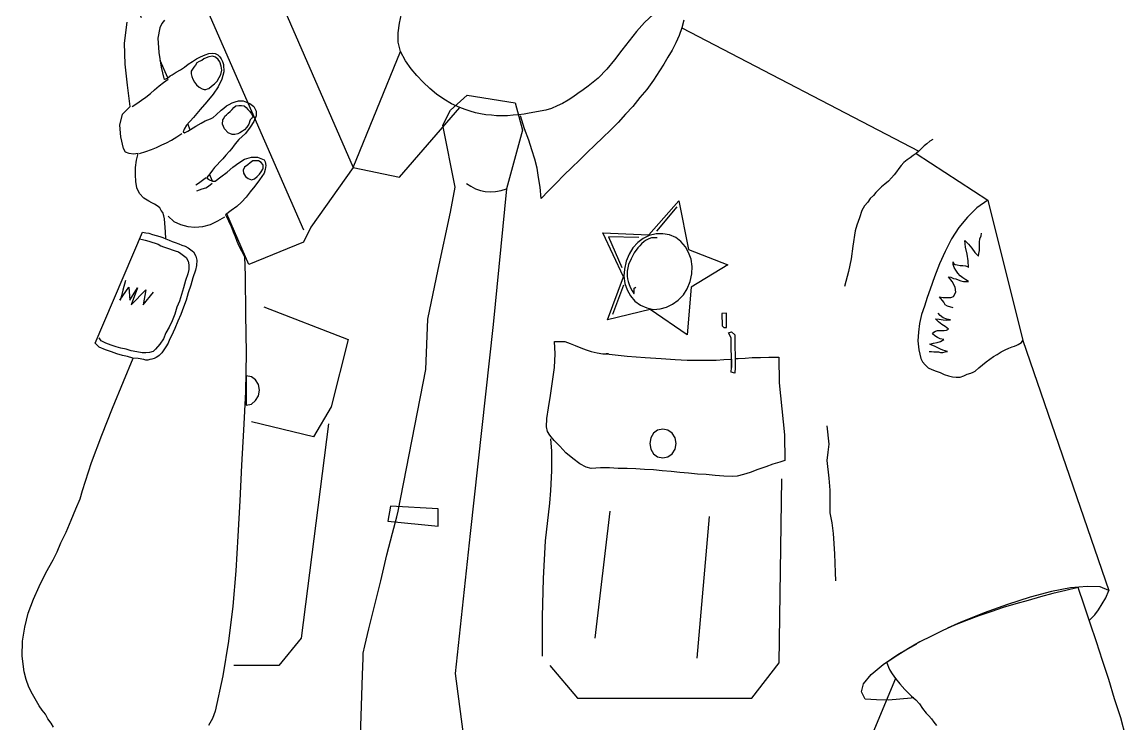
# Model space of a CAD drawing. Extents: x 139.28 to 139.9, y 57.95 to 59.89.
# Drawn here: x 139.3 to 139.895, y 59.194 to 59.573 of the extents above; entities that cross this region are included whole.
import ezdxf

# ---------------------------------------------------------------- set-up
doc = ezdxf.new("R2010")
doc.units = 0
doc.layers.get('0').update_dxf_attribs({"linetype": 'CONTINUOUS'})

msp = doc.modelspace()

# ---------------------------------------------------------------- linework, layer by layer
for p, q in [((139.6555, 59.56971), (139.78331, 59.50329)), ((139.47832, 59.49436), (139.50371, 59.55687)), ((139.50326, 59.48916), (139.5358, 59.52674)), ((139.78192, 59.5019), (139.82043, 59.47678)), ((139.47832, 59.49436), (139.50326, 59.48916)), ((139.82043, 59.47678), (139.8394, 59.40116)), ((139.33907, 59.39976), (139.36474, 59.45948)), ((139.8394, 59.40116), (139.88572, 59.26638)), ((139.77076, 59.21894), (139.72164, 59.10258))]:
    msp.add_line(p, q)
at = {"linetype": 'CONTINUOUS'}
for points in [[(139.36418, 59.57502), (139.34131, 59.62748), (139.3374, 59.63807), (139.36697, 59.66766), (139.39377, 59.67157), (139.40326, 59.66627), (139.47832, 59.49436), (139.45543, 59.46227), (139.45153, 59.45418), (139.42195, 59.44219), (139.41008, 59.46947)], [(139.37311, 59.63975), (139.45153, 59.46088)], [(139.64016, 59.57697), (139.63542, 59.5725), (139.63095, 59.56776), (139.62704, 59.56274), (139.62314, 59.55771), (139.61923, 59.55241), (139.61505, 59.54738), (139.6103, 59.54264), (139.605, 59.53818), (139.60221, 59.53623), (139.59942, 59.53427), (139.59663, 59.53232), (139.59411, 59.53065), (139.59105, 59.52897), (139.58826, 59.52757), (139.5852, 59.52618), (139.58212, 59.52534), (139.57906, 59.52478), (139.57627, 59.52422), (139.57319, 59.52366), (139.5704, 59.52311), (139.56734, 59.52283), (139.56455, 59.52255), (139.56148, 59.52227), (139.55869, 59.52227), (139.55561, 59.52227), (139.55282, 59.52255), (139.54976, 59.52283), (139.54697, 59.52339), (139.54418, 59.52395), (139.54139, 59.52478), (139.53859, 59.52562), (139.5358, 59.52674), (139.53134, 59.52869), (139.52716, 59.5312), (139.52325, 59.534), (139.51962, 59.53706), (139.51599, 59.54041), (139.51264, 59.54403), (139.50957, 59.54767), (139.5065, 59.55185), (139.50371, 59.55687), (139.5026, 59.5619), (139.5026, 59.56692), (139.50315, 59.57223), (139.50427, 59.57724)], [(139.37717, 59.45592), (139.37702, 59.45976), (139.37646, 59.46674), (139.37619, 59.46841), (139.37563, 59.47009), (139.37479, 59.4712), (139.37396, 59.4726), (139.37255, 59.47372), (139.37116, 59.47455), (139.36976, 59.47539), (139.36809, 59.47623), (139.3653, 59.4779), (139.36307, 59.48042), (139.36167, 59.48348), (139.36112, 59.48683), (139.36083, 59.49046), (139.36083, 59.49436), (139.36139, 59.49827), (139.36223, 59.5019), (139.35972, 59.50162), (139.35748, 59.5019), (139.35553, 59.50274), (139.35442, 59.50469), (139.35303, 59.51084), (139.35247, 59.51725), (139.35386, 59.52311), (139.35804, 59.5273), (139.35665, 59.53874), (139.35525, 59.55017), (139.35498, 59.56134), (139.35637, 59.57279)], [(139.37646, 59.57389), (139.37507, 59.57194), (139.37396, 59.56971), (139.37284, 59.56413), (139.3734, 59.55631), (139.37479, 59.5485), (139.37619, 59.54237), (139.37675, 59.54208), (139.37814, 59.54264), (139.37954, 59.54376), (139.38065, 59.54432), (139.38289, 59.54571), (139.38511, 59.54711), (139.38734, 59.5485), (139.3893, 59.55017), (139.39153, 59.55157), (139.39377, 59.55296), (139.396, 59.55408), (139.39851, 59.5552), (139.40046, 59.55576), (139.40214, 59.55604), (139.40381, 59.55576), (139.4052, 59.5552), (139.40632, 59.55408), (139.40716, 59.55296), (139.40772, 59.55157), (139.40828, 59.5499), (139.40855, 59.54599), (139.40744, 59.54208), (139.40549, 59.5379), (139.4027, 59.534), (139.39935, 59.5298), (139.39572, 59.52562), (139.39209, 59.52143), (139.38846, 59.51725), (139.38707, 59.51502), (139.38651, 59.51363), (139.38734, 59.51307), (139.38902, 59.5139), (139.39348, 59.51669), (139.39627, 59.51837), (139.39851, 59.51948), (139.39991, 59.52004), (139.4013, 59.5206), (139.4027, 59.52143), (139.40437, 59.52283), (139.40716, 59.52534), (139.40855, 59.52645), (139.40995, 59.52757), (139.41134, 59.52841), (139.41302, 59.52925), (139.41469, 59.5298), (139.41637, 59.53036), (139.41776, 59.53036), (139.41888, 59.53036), (139.42251, 59.52897), (139.42474, 59.5273), (139.42586, 59.52478), (139.42586, 59.52227), (139.42474, 59.5192), (139.42278, 59.51613), (139.42028, 59.51278), (139.41664, 59.50943), (139.41554, 59.50832), (139.41414, 59.50637), (139.41275, 59.50469), (139.41163, 59.50329), (139.40967, 59.50106), (139.408, 59.49911), (139.40632, 59.49744), (139.40493, 59.49576), (139.40353, 59.49436), (139.40241, 59.49297), (139.40102, 59.49101), (139.39935, 59.48907), (139.39962, 59.48851), (139.40074, 59.48766), (139.40241, 59.48711), (139.40381, 59.48711), (139.40688, 59.48934), (139.41023, 59.49186), (139.41329, 59.49465), (139.41664, 59.49688), (139.41972, 59.49883), (139.42334, 59.49995), (139.42669, 59.49995), (139.43032, 59.49855), (139.43088, 59.49744), (139.43116, 59.49548), (139.43088, 59.49325), (139.43032, 59.4913), (139.42781, 59.48766), (139.4253, 59.48433), (139.42278, 59.48125), (139.42055, 59.47846), (139.41804, 59.47567), (139.41554, 59.47344), (139.41246, 59.4712), (139.4094, 59.46897), (139.41107, 59.46562), (139.41246, 59.46256), (139.41358, 59.45976), (139.41469, 59.45725), (139.41554, 59.45474), (139.41664, 59.45222), (139.41804, 59.44944), (139.41972, 59.44637), (139.41999, 59.43605)], [(139.65662, 59.57389), (139.6555, 59.56971), (139.65411, 59.56553), (139.65215, 59.56162), (139.6502, 59.55771), (139.64797, 59.55381), (139.64574, 59.55017), (139.64351, 59.54655), (139.64016, 59.54153), (139.63653, 59.5365), (139.6329, 59.53204), (139.62899, 59.5273), (139.6251, 59.52311), (139.62119, 59.51864), (139.617, 59.51446), (139.61281, 59.51055), (139.60862, 59.50637), (139.60444, 59.50246), (139.60025, 59.49827), (139.59607, 59.49436), (139.59189, 59.49018), (139.58771, 59.48599), (139.58352, 59.48181), (139.57962, 59.47763), (139.57906, 59.48377), (139.57822, 59.48907), (139.57738, 59.49409), (139.57627, 59.49883), (139.57459, 59.50385), (139.57292, 59.50916), (139.57069, 59.51529), (139.56845, 59.52227)], [(139.37823, 59.54271), (139.37415, 59.5521)], [(139.40046, 59.55408), (139.39906, 59.55352), (139.39767, 59.55296), (139.39656, 59.55213), (139.39516, 59.55157), (139.39404, 59.55073), (139.39321, 59.54961), (139.39237, 59.5485), (139.39153, 59.54738), (139.39098, 59.54628), (139.39098, 59.54488), (139.39125, 59.54347), (139.39181, 59.54208), (139.39265, 59.54041), (139.39377, 59.53902), (139.39516, 59.53762), (139.39683, 59.53679), (139.39795, 59.5365), (139.39879, 59.5365), (139.39962, 59.53679), (139.40046, 59.53706), (139.40186, 59.53818), (139.40353, 59.53958), (139.40493, 59.54097), (139.40605, 59.54293), (139.40688, 59.54459), (139.40744, 59.54682), (139.40716, 59.54906), (139.40632, 59.55129), (139.40549, 59.55269), (139.40409, 59.55381), (139.40241, 59.55436), (139.40046, 59.55408)], [(139.35916, 59.5273), (139.36167, 59.52897), (139.36418, 59.53065), (139.36641, 59.53232), (139.36893, 59.53427), (139.37116, 59.53623), (139.37367, 59.53846), (139.3759, 59.54014), (139.37842, 59.54208)], [(139.42278, 59.52004), (139.42195, 59.51781), (139.42083, 59.51613), (139.41972, 59.51473), (139.4186, 59.5139), (139.4172, 59.51307), (139.41608, 59.51251), (139.41442, 59.51223), (139.41302, 59.51223), (139.41079, 59.51307), (139.40884, 59.51529), (139.40772, 59.51781), (139.408, 59.52004), (139.40855, 59.52087), (139.40911, 59.52199), (139.40995, 59.52283), (139.41079, 59.52366), (139.4119, 59.52451), (139.41302, 59.52562), (139.41386, 59.52674), (139.41498, 59.52757), (139.41664, 59.52786), (139.41804, 59.52786), (139.41943, 59.52757), (139.42055, 59.52674), (139.42139, 59.52562), (139.42251, 59.52451), (139.42334, 59.52339), (139.4239, 59.52227), (139.42418, 59.52171), (139.4239, 59.52116), (139.42334, 59.52087), (139.42278, 59.52004)], [(139.53078, 59.52534), (139.53971, 59.53344), (139.56566, 59.52925), (139.56957, 59.51446), (139.56092, 59.48293), (139.55367, 59.40981), (139.54139, 59.29707), (139.5333, 59.22173), (139.54278, 59.14917)], [(139.48111, 59.15587), (139.4825, 59.19857), (139.48334, 59.2209), (139.48362, 59.22983), (139.48362, 59.23262), (139.48446, 59.23651), (139.48669, 59.24573), (139.48976, 59.25801), (139.49311, 59.27168), (139.49646, 59.28564), (139.49953, 59.29736), (139.50176, 59.30601), (139.5026, 59.30907), (139.51738, 59.38553), (139.5185, 59.4126), (139.52408, 59.4394), (139.53078, 59.47037), (139.5333, 59.48377), (139.5266, 59.51725), (139.53078, 59.52534)], [(139.39039, 59.51475), (139.38902, 59.5179)], [(139.36307, 59.5019), (139.36641, 59.50302), (139.36949, 59.50414), (139.37228, 59.50525), (139.37507, 59.50664), (139.37758, 59.50776), (139.38037, 59.50916), (139.38316, 59.51084), (139.38595, 59.51278)], [(139.79085, 59.50943), (139.78918, 59.5086), (139.7875, 59.5072), (139.7861, 59.50609), (139.78471, 59.50469), (139.78331, 59.50329), (139.78192, 59.5019), (139.78024, 59.50079), (139.77857, 59.49967), (139.7769, 59.49855), (139.77522, 59.49715), (139.77383, 59.49548), (139.77243, 59.4938), (139.77131, 59.49213), (139.76992, 59.49046), (139.76852, 59.48878), (139.76685, 59.48711), (139.7649, 59.48543), (139.76322, 59.48404), (139.76155, 59.48237), (139.76015, 59.48098), (139.75876, 59.4793), (139.75708, 59.47763), (139.75568, 59.47567), (139.75401, 59.47372), (139.75262, 59.4712), (139.75122, 59.4673), (139.74983, 59.46339), (139.74899, 59.46032), (139.7476, 59.45195), (139.74675, 59.44525), (139.74536, 59.43828), (139.74313, 59.43018)], [(139.42278, 59.49688), (139.42139, 59.49576), (139.41972, 59.49465), (139.41888, 59.49297), (139.41916, 59.4913), (139.42028, 59.48962), (139.42167, 59.48851), (139.42334, 59.48766), (139.42502, 59.48822), (139.42642, 59.48962), (139.42781, 59.49074), (139.42865, 59.49213), (139.42948, 59.49353), (139.42977, 59.49409), (139.42977, 59.49492), (139.42977, 59.49548), (139.42948, 59.49604), (139.42865, 59.49715), (139.42725, 59.498), (139.42586, 59.498), (139.42418, 59.498), (139.42278, 59.49688)], [(139.39906, 59.48878), (139.39767, 59.48795), (139.39627, 59.48683), (139.39488, 59.48572), (139.39348, 59.48487)], [(139.40241, 59.48712), (139.40082, 59.49078)], [(139.39404, 59.48181), (139.39683, 59.48293), (139.39879, 59.48348), (139.40018, 59.48433), (139.40214, 59.48599)], [(139.53943, 59.48572), (139.54166, 59.48433), (139.54418, 59.48293), (139.54697, 59.48208), (139.54947, 59.48152), (139.55227, 59.48125), (139.55506, 59.48152), (139.55813, 59.48208), (139.56092, 59.48293)], [(139.65384, 59.47651), (139.65914, 59.45028), (139.68035, 59.4419), (139.66053, 59.42991), (139.65829, 59.40423), (139.63848, 59.41791), (139.61532, 59.41233), (139.62397, 59.43549), (139.61281, 59.45921), (139.63765, 59.45809), (139.65384, 59.47651)], [(139.82043, 59.47678), (139.81457, 59.4726), (139.80955, 59.46758), (139.80481, 59.462), (139.8009, 59.45586), (139.79755, 59.44916), (139.79447, 59.44246), (139.79168, 59.43549), (139.78945, 59.42879), (139.78778, 59.42432), (139.78639, 59.41957), (139.78471, 59.41512), (139.78359, 59.41037), (139.78304, 59.40563), (139.78275, 59.40088), (139.78331, 59.39614), (139.78443, 59.39139), (139.78527, 59.38973), (139.78666, 59.38805), (139.78833, 59.38638), (139.79029, 59.38553), (139.79253, 59.3847), (139.79476, 59.38386), (139.79699, 59.38274), (139.79922, 59.38218), (139.80146, 59.38163), (139.80341, 59.38135), (139.80564, 59.38135), (139.8076, 59.38218), (139.80926, 59.38303), (139.81122, 59.38359), (139.81261, 59.38414), (139.81373, 59.3847), (139.81569, 59.38638), (139.81763, 59.38805), (139.81959, 59.38973), (139.82154, 59.39112), (139.8235, 59.39252), (139.82545, 59.39362), (139.82768, 59.39502), (139.82991, 59.39614), (139.83187, 59.39697), (139.83355, 59.39781), (139.83494, 59.39809), (139.83605, 59.39865), (139.8369, 59.39893), (139.83773, 59.39949), (139.83856, 59.40005), (139.8394, 59.40116)], [(139.65272, 59.47316), (139.64183, 59.46004)], [(139.37842, 59.46814), (139.38149, 59.46535), (139.38511, 59.46367), (139.38902, 59.46256), (139.39292, 59.46227), (139.39712, 59.46256), (139.4013, 59.46367), (139.4052, 59.46562), (139.40911, 59.46785)], [(139.36474, 59.45948), (139.36641, 59.45921), (139.36809, 59.45892), (139.37005, 59.45836), (139.372, 59.45781), (139.37396, 59.45725), (139.37563, 59.45669), (139.3773, 59.45586), (139.37898, 59.4553), (139.38065, 59.45446), (139.38233, 59.4539), (139.38428, 59.45334), (139.38595, 59.45251), (139.38763, 59.45195), (139.3893, 59.45112), (139.39069, 59.45), (139.39209, 59.44888), (139.39348, 59.44665), (139.39404, 59.44442), (139.39377, 59.44163), (139.39321, 59.43911), (139.39181, 59.43493), (139.39069, 59.43102), (139.3893, 59.42683), (139.38818, 59.42292), (139.38678, 59.41903), (139.38539, 59.41512), (139.38372, 59.41149), (139.38204, 59.40758), (139.38121, 59.40563), (139.38037, 59.40367), (139.37925, 59.40172), (139.37842, 59.39976), (139.3773, 59.39781), (139.37619, 59.39614), (139.37507, 59.39447), (139.37367, 59.39306), (139.37284, 59.39252), (139.372, 59.39196), (139.37088, 59.39139), (139.36976, 59.39112), (139.36865, 59.39083), (139.36753, 59.39056), (139.36641, 59.39056), (139.3653, 59.39083), (139.36223, 59.39139), (139.35944, 59.39167), (139.35665, 59.39252), (139.35386, 59.39306), (139.35079, 59.39391), (139.348, 59.39502), (139.34465, 59.39614), (139.34131, 59.39753), (139.33907, 59.39976)], [(139.63234, 59.45669), (139.61588, 59.45697), (139.62314, 59.44051)], [(139.63653, 59.41874), (139.64016, 59.41791), (139.64379, 59.41818), (139.64714, 59.41903), (139.65049, 59.4207), (139.65355, 59.42292), (139.65634, 59.42571), (139.65829, 59.42906), (139.65997, 59.43297), (139.66081, 59.43716), (139.66108, 59.44107), (139.66053, 59.44498), (139.65914, 59.4486), (139.65746, 59.45168), (139.65494, 59.45446), (139.65215, 59.45669), (139.64881, 59.45809), (139.64518, 59.45865), (139.64156, 59.45865), (139.63792, 59.45781), (139.63457, 59.45613), (139.63178, 59.4539), (139.62899, 59.45112), (139.62704, 59.44777), (139.62537, 59.44386), (139.62454, 59.43967), (139.62425, 59.43576), (139.62481, 59.43185), (139.62593, 59.42851), (139.62788, 59.42516), (139.63011, 59.42238), (139.63318, 59.42014), (139.63653, 59.41874)], [(139.64212, 59.45642), (139.64044, 59.45642), (139.63904, 59.45642), (139.63765, 59.45586), (139.63625, 59.4553), (139.63513, 59.45446), (139.63374, 59.45334), (139.6329, 59.45222), (139.63178, 59.45112), (139.62983, 59.44833), (139.62816, 59.44525), (139.62676, 59.44219), (139.62593, 59.43855), (139.62593, 59.43716), (139.62593, 59.43576), (139.6262, 59.43437), (139.62649, 59.43297), (139.62704, 59.4313), (139.62788, 59.42962), (139.62872, 59.42795), (139.62955, 59.42656), (139.62983, 59.42656), (139.62983, 59.42795), (139.62983, 59.42935), (139.63067, 59.42991)], [(139.80173, 59.41874), (139.79867, 59.41957), (139.79755, 59.42042), (139.79671, 59.42182), (139.79447, 59.4246), (139.79643, 59.42432), (139.79867, 59.42432), (139.80061, 59.42432), (139.80201, 59.42488), (139.80313, 59.42712), (139.80285, 59.42991), (139.80117, 59.43297), (139.79922, 59.43549), (139.80061, 59.4352), (139.80201, 59.43465), (139.80313, 59.43437), (139.80452, 59.43381), (139.80591, 59.43326), (139.80731, 59.43297), (139.8087, 59.43297), (139.8101, 59.43297), (139.8087, 59.43381), (139.80704, 59.43493), (139.80564, 59.43605), (139.80425, 59.43744), (139.80313, 59.43911), (139.80229, 59.44051), (139.80173, 59.44219), (139.80173, 59.44358), (139.80201, 59.44274), (139.80285, 59.44219), (139.80396, 59.4419), (139.80564, 59.44163), (139.80704, 59.44163), (139.80843, 59.44134), (139.80955, 59.44107), (139.8101, 59.44051), (139.80982, 59.44414), (139.80926, 59.44777), (139.80843, 59.45139), (139.80814, 59.45503), (139.8101, 59.45307), (139.81178, 59.45083), (139.81345, 59.4486), (139.8154, 59.44665), (139.81569, 59.44804), (139.81596, 59.44972), (139.81596, 59.45139), (139.81596, 59.45278), (139.81596, 59.45418), (139.81624, 59.45586), (139.8168, 59.45753), (139.81708, 59.45892)], [(139.36307, 59.45586), (139.36474, 59.45557), (139.36614, 59.4553), (139.36809, 59.45474), (139.36976, 59.45418), (139.37144, 59.45362), (139.37311, 59.45307), (139.37451, 59.45222), (139.3759, 59.45168), (139.37758, 59.45112), (139.37925, 59.45056), (139.38065, 59.45), (139.38233, 59.44944), (139.38399, 59.44888), (139.38539, 59.44804), (139.38678, 59.44693), (139.38818, 59.44581), (139.3893, 59.44386), (139.38957, 59.4419), (139.38957, 59.4394), (139.38902, 59.43716), (139.3879, 59.43353), (139.38678, 59.42962), (139.38568, 59.426), (139.38455, 59.42238), (139.38316, 59.41903), (139.38204, 59.41539), (139.38065, 59.41177), (139.37898, 59.40842), (139.3773, 59.40535), (139.3759, 59.402), (139.37396, 59.39921), (139.37172, 59.39641), (139.37032, 59.3953), (139.36837, 59.39474), (139.36641, 59.39447), (139.36447, 59.39447), (139.36167, 59.39502), (139.3586, 59.39558), (139.35581, 59.39641), (139.35303, 59.39697), (139.35051, 59.39781), (139.34772, 59.39865), (139.34493, 59.39976), (139.34242, 59.40088), (139.34131, 59.40255)], [(139.35553, 59.43353), (139.35413, 59.42823), (139.3533, 59.42516), (139.35274, 59.42348), (139.35247, 59.42292), (139.35721, 59.42991), (139.35777, 59.42292), (139.36195, 59.42962), (139.3586, 59.42042), (139.36641, 59.42851), (139.36502, 59.42042), (139.37061, 59.42712)], [(139.41999, 59.43605), (139.42028, 59.41512), (139.42055, 59.39447), (139.42028, 59.37354), (139.41916, 59.35288), (139.41804, 59.33391), (139.4172, 59.31465), (139.41608, 59.29568), (139.41498, 59.27698), (139.41329, 59.25801), (139.41107, 59.23903), (139.408, 59.22034), (139.40381, 59.20136), (139.40241, 59.19745), (139.40018, 59.19354)], [(139.62397, 59.43102), (139.61811, 59.41512)], [(139.43004, 59.4193), (139.47553, 59.40172), (139.46632, 59.36544), (139.45683, 59.34926), (139.42334, 59.35735)], [(139.677, 59.41568), (139.67727, 59.40898), (139.67811, 59.40814), (139.6795, 59.40814), (139.6795, 59.41595), (139.677, 59.41568)], [(139.78889, 59.3953), (139.79001, 59.3953), (139.79141, 59.39502), (139.79253, 59.39502), (139.79392, 59.39502), (139.79503, 59.39474), (139.79615, 59.39474), (139.79755, 59.39502), (139.79867, 59.3953), (139.79755, 59.39558), (139.79615, 59.39586), (139.79503, 59.39641), (139.79392, 59.39697), (139.7928, 59.39753), (139.79168, 59.39809), (139.79029, 59.39865), (139.78918, 59.39921), (139.79112, 59.39976), (139.79308, 59.40005), (139.79503, 59.40061), (139.79671, 59.40172), (139.79476, 59.402), (139.79336, 59.40284), (139.79197, 59.40367), (139.79057, 59.40479), (139.79141, 59.40563), (139.79224, 59.40619), (139.79336, 59.40646), (139.79447, 59.40646), (139.79587, 59.40646), (139.79699, 59.40646), (139.79811, 59.40675), (139.79922, 59.4073), (139.79755, 59.40869), (139.79559, 59.40981), (139.79392, 59.41121), (139.79224, 59.41289), (139.7942, 59.4126), (139.79643, 59.41233), (139.79838, 59.41204), (139.80034, 59.41233), (139.79838, 59.4126), (139.79643, 59.41344), (139.79476, 59.41456), (139.79364, 59.41595)], [(139.68062, 59.40535), (139.6823, 59.4059), (139.68397, 59.40423), (139.68424, 59.38665), (139.68397, 59.38359), (139.68202, 59.38414), (139.6823, 59.38665), (139.68202, 59.40255), (139.68062, 59.40535)], [(139.68424, 59.39139), (139.68592, 59.39139), (139.68955, 59.39167), (139.69346, 59.39196), (139.69793, 59.39196), (139.70239, 59.39223), (139.70769, 59.39223), (139.70797, 59.37828), (139.70936, 59.36432), (139.71076, 59.35038), (139.71104, 59.33642), (139.70825, 59.33558), (139.70462, 59.33446), (139.70072, 59.33307), (139.69652, 59.33167), (139.69234, 59.33001), (139.68871, 59.32889), (139.68536, 59.32805), (139.68285, 59.32778), (139.67811, 59.32805), (139.67336, 59.32832), (139.66862, 59.32889), (139.66388, 59.32917), (139.65914, 59.32972), (139.6544, 59.33001), (139.64965, 59.33057), (139.64491, 59.33084), (139.64016, 59.3314), (139.63542, 59.33167), (139.63067, 59.33196), (139.62593, 59.33223), (139.62119, 59.33223), (139.61644, 59.33252), (139.6117, 59.33252), (139.60667, 59.33223), (139.60388, 59.33279), (139.60053, 59.33475), (139.59663, 59.33754), (139.59299, 59.3406), (139.58966, 59.34424), (139.58659, 59.3473), (139.58436, 59.35009), (139.58297, 59.35205), (139.58241, 59.35456), (139.58268, 59.35902), (139.58352, 59.36488), (139.58464, 59.37158), (139.58576, 59.37912), (139.58687, 59.38665), (139.58715, 59.39391), (139.58687, 59.40061), (139.59245, 59.40061), (139.59523, 59.39949), (139.59802, 59.39837), (139.60109, 59.39726), (139.60388, 59.39614), (139.60667, 59.3953), (139.60974, 59.39447), (139.61281, 59.39391), (139.61588, 59.39391), (139.61561, 59.39391), (139.61532, 59.39391), (139.61505, 59.39391), (139.61476, 59.39391), (139.62593, 59.39279), (139.63569, 59.39196), (139.64435, 59.39139), (139.65188, 59.39083), (139.65829, 59.39056), (139.66416, 59.39056), (139.66918, 59.39056), (139.67392, 59.39056), (139.67811, 59.39083), (139.68202, 59.39112), (139.6823, 59.39112), (139.6823, 59.38665)], [(139.31674, 59.19271), (139.31535, 59.19494), (139.31368, 59.19718), (139.31228, 59.19968), (139.3106, 59.20192), (139.30893, 59.20415), (139.30754, 59.20667), (139.30531, 59.21056), (139.30335, 59.2142), (139.30196, 59.21838), (139.30084, 59.22257), (139.29972, 59.23094), (139.3, 59.23903), (139.30112, 59.24656), (139.30307, 59.2541), (139.30586, 59.26163), (139.30893, 59.26862), (139.31256, 59.27586), (139.31647, 59.28285), (139.31703, 59.28396), (139.3187, 59.28731), (139.32065, 59.29205), (139.32344, 59.29792), (139.32623, 59.30433), (139.32874, 59.31047), (139.33097, 59.31577), (139.33237, 59.32023), (139.33711, 59.33531), (139.3427, 59.35009), (139.34856, 59.36461), (139.35442, 59.37912), (139.35962, 59.39165)], [(139.42055, 59.36628), (139.42334, 59.36684), (139.42557, 59.36879), (139.42725, 59.37131), (139.42781, 59.37437), (139.42725, 59.37745), (139.42557, 59.37995), (139.42334, 59.38163), (139.42055, 59.38218)], [(139.42055, 59.36628), (139.42334, 59.36684), (139.42557, 59.36879), (139.42725, 59.37131), (139.42781, 59.37437), (139.42725, 59.37745), (139.42557, 59.37995), (139.42334, 59.38163), (139.42055, 59.38218), (139.42055, 59.36628)], [(139.46492, 59.35623), (139.45013, 59.24071), (139.43814, 59.22592), (139.41386, 59.22592)], [(139.73364, 59.35512), (139.73476, 59.34535), (139.7342, 59.34089), (139.73364, 59.33642), (139.73476, 59.32693), (139.73531, 59.32052), (139.73531, 59.31409), (139.73531, 59.30824), (139.73643, 59.30293), (139.73699, 59.29707), (139.73783, 59.28619), (139.73811, 59.27615), (139.73839, 59.27168)], [(139.64518, 59.33781), (139.64797, 59.33837), (139.6502, 59.34005), (139.65188, 59.34256), (139.65244, 59.34563), (139.65188, 59.3487), (139.6502, 59.35121), (139.64797, 59.35288), (139.64518, 59.35344), (139.64239, 59.35288), (139.64016, 59.35121), (139.63877, 59.3487), (139.63821, 59.34563), (139.63877, 59.34256), (139.64016, 59.34005), (139.64239, 59.33837), (139.64518, 59.33781)], [(139.58464, 59.34814), (139.5852, 59.34145), (139.5852, 59.33084), (139.58464, 59.32023), (139.58408, 59.31354), (139.58185, 59.29317), (139.58073, 59.2728), (139.58018, 59.25214), (139.58018, 59.23094)], [(139.58436, 59.22592), (139.59913, 59.20833), (139.69318, 59.20833), (139.70797, 59.22731), (139.70936, 59.32666)], [(139.49841, 59.31186), (139.49701, 59.30377), (139.52408, 59.30098), (139.52408, 59.31047), (139.49841, 59.31186)], [(139.61672, 59.30907), (139.60862, 59.24071)], [(139.6703, 59.30628), (139.6636, 59.22983)], [(139.89494, 59.1874), (139.89215, 59.19773), (139.8888, 59.20806), (139.88572, 59.21838), (139.88238, 59.22871), (139.87903, 59.23876), (139.87568, 59.2488), (139.87233, 59.25857), (139.86926, 59.26806), (139.86256, 59.26638), (139.85559, 59.26471), (139.84889, 59.26303), (139.8422, 59.26108), (139.8355, 59.25913), (139.8288, 59.25717), (139.8221, 59.25494), (139.81569, 59.2527), (139.80899, 59.2502), (139.80257, 59.24768), (139.79615, 59.24489), (139.79001, 59.24182), (139.78387, 59.23876), (139.77773, 59.23512), (139.77187, 59.2315), (139.76602, 59.22759), (139.76602, 59.22731), (139.76629, 59.22648), (139.76685, 59.22508), (139.76769, 59.2234), (139.76881, 59.22145), (139.77076, 59.21894), (139.77299, 59.21615), (139.77578, 59.21308), (139.7794, 59.20946), (139.78164, 59.2075), (139.78359, 59.20527), (139.78527, 59.20276), (139.78722, 59.20024), (139.78862, 59.19885), (139.79001, 59.19718), (139.79141, 59.1955), (139.7928, 59.19354)], [(139.87512, 59.2502), (139.87568, 59.25075), (139.87819, 59.25326), (139.88014, 59.25605), (139.8821, 59.25913), (139.88405, 59.26248), (139.88572, 59.26638), (139.88098, 59.26833), (139.874, 59.26862), (139.86508, 59.26777), (139.85475, 59.26583), (139.84331, 59.26275), (139.83103, 59.25884), (139.81848, 59.25438), (139.80591, 59.24935), (139.79867, 59.246), (139.79867, 59.246)], [(139.78052, 59.20861), (139.77913, 59.20833), (139.77299, 59.20777), (139.76685, 59.20721), (139.76043, 59.2075), (139.75429, 59.20777), (139.75233, 59.21168), (139.75345, 59.21615), (139.75764, 59.22117), (139.76406, 59.22648), (139.77243, 59.23233), (139.78219, 59.23764), (139.78219, 59.23764)]]:
    msp.add_lwpolyline(points, dxfattribs=at)

doc.saveas('drawing.dxf')
